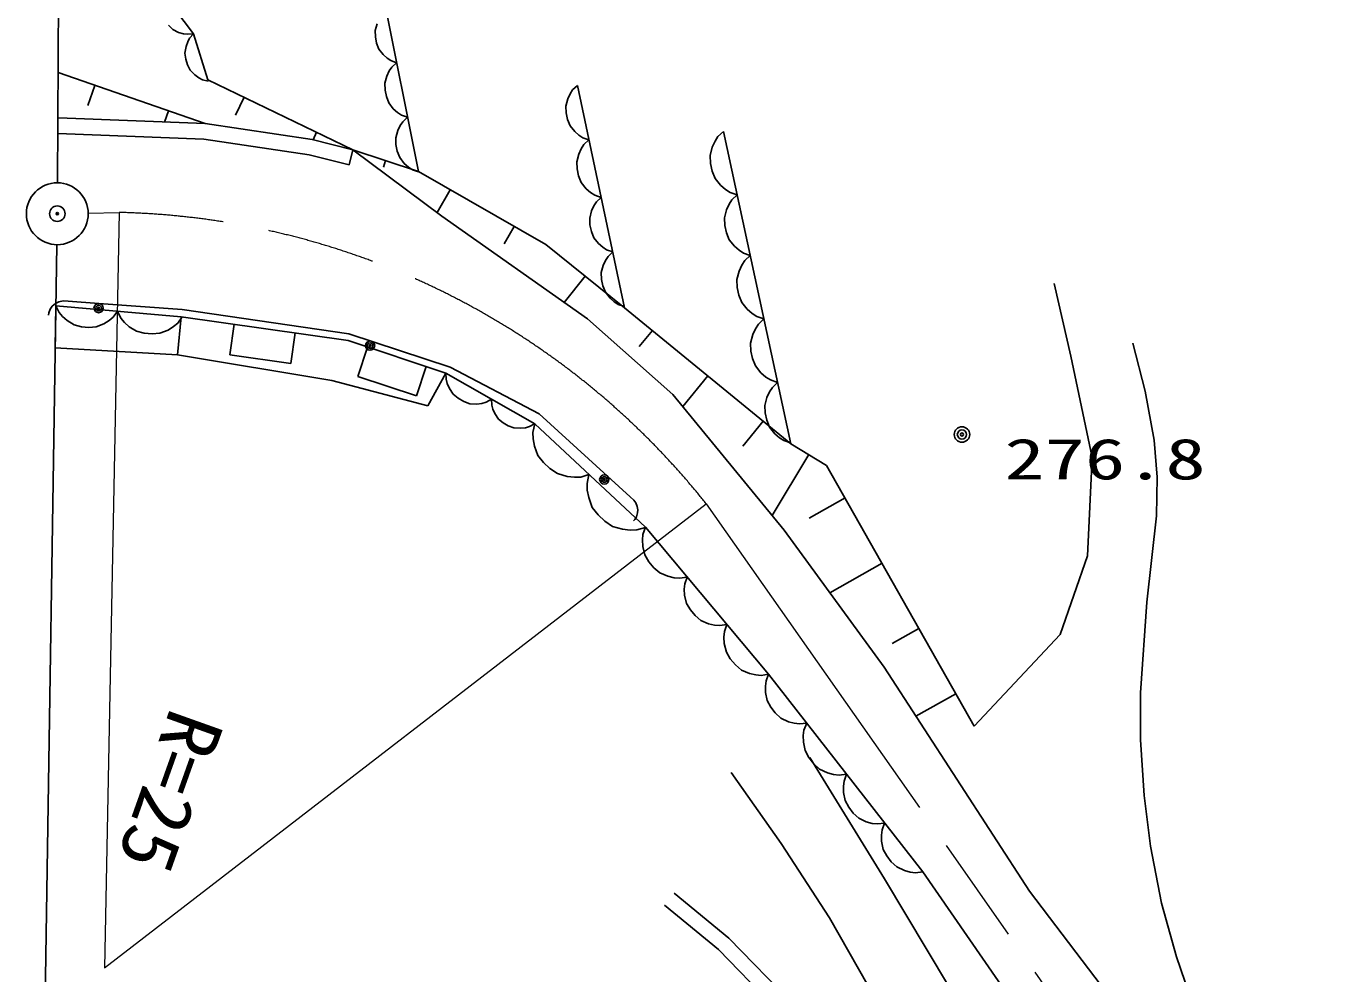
# Model space of a CAD drawing. Units: millimetres, scale not verified. Extents: x 40000 to 680000, y 20000 to 380000.
# Drawn here: x 403888 to 446515, y 288716 to 319326 of the extents above; entities that cross this region are included whole.
import ezdxf
from ezdxf.enums import TextEntityAlignment as Align

# ---------------------------------------------------------------- set-up
doc = ezdxf.new("R2010")
doc.units = ezdxf.units.MM
doc.header["$LTSCALE"] = 1000
doc.header["$PDMODE"] = 32
doc.header["$PDSIZE"] = 500
doc.linetypes.add('CHAIN', pattern=[18.5, 12, -1.5, 3.5, -1.5])
for name, color, linetype, lineweight in [('M-BGD', 7, 'Continuous', 25), ('M-BMK', 2, 'CHAIN', 13), ('M-BMK-OTRS', 5, 'Continuous', 25), ('M-BMK-SRVR', 3, 'Continuous', 25), ('M-STR-HTXT', 7, 'Continuous', 13)]:
    doc.layers.add(name, color=color, linetype=linetype, lineweight=lineweight)
doc.layers.add('M-OTRS', color=6, linetype='Continuous')
doc.styles.add('ＭＳ ゴシック', font='')
doc.styles.get('ＭＳ ゴシック').set_extended_font_data('MS Gothic')

msp = doc.modelspace()

# ---------------------------------------------------------------- linework, layer by layer
at = {"layer": 'M-BGD'}
for p, q in [((407299, 321724), (409291, 319083)), ((415174, 321585), (416564, 314636)), ((408479, 319362), (408620, 319228)), ((415227, 319413), (415167, 319193)), ((408620, 319228), (408812, 319133)), ((408812, 319133), (408966, 319089)), ((408966, 319089), (409100, 319070)), ((409100, 319070), (409286, 319089)), ((409167, 318944), (409104, 318824)), ((409291, 319083), (409167, 318944)), ((409291, 319083), (409754, 317601)), ((415167, 319193), (415174, 318986)), ((415174, 318986), (415214, 318786)), ((409050, 318673), (409016, 318461)), ((409016, 318461), (409042, 318268)), ((409104, 318824), (409050, 318673)), ((415214, 318786), (415287, 318593)), ((415287, 318593), (415427, 318413)), ((409042, 318268), (409100, 318085)), ((409100, 318085), (409188, 317911)), ((415427, 318413), (415554, 318300)), ((415554, 318300), (415674, 318220)), ((415705, 318012), (415620, 317885)), ((415674, 318220), (415860, 318153)), ((415860, 318153), (415705, 318012)), ((404913, 317833), (409669, 316184)), ((409188, 317911), (409336, 317757)), ((409336, 317757), (409466, 317663)), ((409466, 317663), (409587, 317600)), ((409587, 317600), (409768, 317556)), ((409754, 317601), (414448, 315340)), ((415543, 317722), (415479, 317489)), ((415620, 317885), (415543, 317722)), ((406102, 317420), (405877, 316771)), ((415479, 317489), (415486, 317270)), ((415486, 317270), (415528, 317059)), ((421552, 317273), (421469, 317144)), ((421706, 317416), (421552, 317273)), ((421706, 317416), (423234, 310235)), ((410928, 317036), (410647, 316454)), ((415528, 317059), (415606, 316854)), ((415606, 316854), (415754, 316663)), ((421393, 316981), (421333, 316747)), ((421333, 316747), (421342, 316529)), ((421469, 317144), (421393, 316981)), ((404922, 316369), (409669, 316184)), ((408480, 316596), (408355, 316235)), ((415754, 316663), (415889, 316543)), ((415889, 316543), (416016, 316458)), ((416016, 316458), (416213, 316388)), ((416213, 316388), (416058, 316247)), ((421342, 316529), (421387, 316317)), ((421387, 316317), (421468, 316114)), ((404902, 315869), (409623, 315685)), ((409669, 316184), (413133, 315669)), ((413275, 315905), (413158, 315663)), ((415896, 315957), (415832, 315724)), ((415973, 316120), (415896, 315957)), ((416058, 316247), (415973, 316120)), ((421468, 316114), (421618, 315925)), ((421618, 315925), (421754, 315806)), ((426431, 315933), (426252, 315766)), ((426431, 315933), (428608, 305834)), ((409623, 315685), (413036, 315178)), ((413133, 315669), (414448, 315340)), ((415832, 315724), (415839, 315505)), ((415839, 315505), (415881, 315293)), ((421754, 315806), (421882, 315723)), ((421918, 315504), (421831, 315369)), ((421882, 315723), (422081, 315655)), ((422081, 315655), (421918, 315504)), ((426156, 315616), (426068, 315425)), ((426252, 315766), (426156, 315616)), ((413036, 315178), (414327, 314855)), ((414327, 314855), (414448, 315340)), ((414448, 315340), (417325, 313194)), ((414448, 315340), (416564, 314636)), ((415881, 315293), (415959, 315089)), ((415959, 315089), (416107, 314898)), ((421751, 315196), (421687, 314950)), ((421831, 315369), (421751, 315196)), ((426068, 315425), (425998, 315152)), ((425998, 315152), (426010, 314897)), ((415506, 314988), (415436, 314778)), ((416107, 314898), (416242, 314778)), ((416242, 314778), (416369, 314693)), ((416369, 314693), (416566, 314623)), ((416564, 314636), (420687, 312274)), ((421687, 314950), (421697, 314719)), ((421697, 314719), (421745, 314496)), ((426010, 314897), (426063, 314651)), ((426063, 314651), (426157, 314413)), ((421745, 314496), (421829, 314281)), ((421829, 314281), (421988, 314081)), ((426157, 314413), (426333, 314194)), ((426333, 314194), (426492, 314056)), ((417594, 314046), (417172, 313309)), ((421988, 314081), (422131, 313956)), ((422131, 313956), (422267, 313869)), ((422267, 313869), (422476, 313797)), ((422476, 313797), (422323, 313654)), ((426492, 314056), (426642, 313959)), ((426642, 313959), (426873, 313880)), ((426873, 313880), (426703, 313721)), ((422164, 313362), (422103, 313128)), ((422239, 313526), (422164, 313362)), ((422323, 313654), (422239, 313526)), ((426528, 313397), (426461, 313137)), ((426611, 313578), (426528, 313397)), ((426703, 313721), (426611, 313578)), ((417325, 313194), (422029, 309874)), ((422103, 313128), (422113, 312910)), ((422113, 312910), (422158, 312698)), ((426461, 313137), (426472, 312894)), ((426472, 312894), (426523, 312659)), ((419656, 312864), (419334, 312302)), ((422158, 312698), (422238, 312495)), ((422238, 312495), (422389, 312306)), ((426523, 312659), (426613, 312433)), ((420687, 312274), (423234, 310235)), ((422389, 312306), (422524, 312188)), ((422524, 312188), (422652, 312104)), ((422652, 312104), (422851, 312036)), ((422851, 312036), (422697, 311893)), ((426613, 312433), (426781, 312224)), ((426781, 312224), (426932, 312093)), ((426932, 312093), (427074, 312000)), ((422614, 311765), (422539, 311602)), ((422697, 311893), (422614, 311765)), ((427020, 311608), (426932, 311417)), ((427116, 311758), (427020, 311608)), ((427074, 312000), (427295, 311925)), ((427295, 311925), (427116, 311758)), ((421961, 311254), (421279, 310403)), ((422539, 311602), (422478, 311368)), ((422478, 311368), (422488, 311149)), ((426932, 311417), (426862, 311145)), ((422488, 311149), (422533, 310938)), ((422533, 310938), (422613, 310734)), ((426862, 311145), (426874, 310889)), ((426874, 310889), (426927, 310643)), ((437662, 308673), (437124, 311021)), ((404725, 310283), (404832, 310375)), ((404832, 310375), (404936, 310428)), ((404936, 310428), (405079, 310457)), ((405079, 310457), (405239, 310446)), ((405239, 310446), (406236, 310373)), ((406236, 310373), (408927, 310178)), ((422613, 310734), (422764, 310545)), ((422764, 310545), (422899, 310427)), ((422899, 310427), (423027, 310344)), ((423027, 310344), (423226, 310276)), ((426927, 310643), (427021, 310405)), ((427021, 310405), (427197, 310186)), ((404604, 309991), (404610, 310070)), ((404610, 310070), (404658, 310187)), ((404658, 310187), (404725, 310283)), ((404821, 308942), (404842, 310291)), ((404842, 310291), (408896, 309939)), ((404842, 310291), (404944, 310081)), ((404944, 310081), (405053, 309951)), ((405053, 309951), (405202, 309818)), ((406568, 309820), (406698, 309929)), ((406698, 309929), (406834, 310118)), ((406834, 310118), (406942, 309897)), ((408896, 309939), (408779, 308708)), ((408779, 308708), (408896, 309939)), ((408783, 309738), (408927, 309936)), ((408896, 309939), (414289, 309177)), ((408927, 310178), (414310, 309395)), ((423234, 310235), (428608, 305834)), ((427197, 310186), (427356, 310048)), ((427356, 310048), (427506, 309951)), ((427506, 309951), (427738, 309873)), ((405202, 309818), (405431, 309677)), ((405431, 309677), (405667, 309617)), ((405667, 309617), (405906, 309596)), ((405906, 309596), (406148, 309615)), ((406148, 309615), (406398, 309714)), ((406398, 309714), (406568, 309820)), ((406942, 309897), (407056, 309761)), ((407056, 309761), (407213, 309621)), ((407213, 309621), (407453, 309474)), ((407453, 309474), (407700, 309410)), ((408206, 309408), (408468, 309512)), ((408468, 309512), (408646, 309623)), ((408646, 309623), (408783, 309738)), ((410602, 309698), (410462, 308707)), ((422029, 309874), (424797, 307429)), ((424130, 309502), (423707, 308985)), ((427462, 309555), (427374, 309365)), ((427559, 309705), (427462, 309555)), ((427738, 309873), (427559, 309705)), ((407700, 309410), (407952, 309388)), ((407952, 309388), (408206, 309408)), ((412443, 308428), (412583, 309418)), ((414289, 309177), (417455, 308121)), ((414310, 309395), (417588, 308318)), ((427374, 309365), (427304, 309092)), ((427304, 309092), (427316, 308836)), ((408779, 308708), (404821, 308942)), ((413762, 307887), (408779, 308708)), ((410462, 308707), (412443, 308428)), ((414923, 308965), (414607, 308016)), ((427316, 308836), (427370, 308590)), ((438346, 305396), (437662, 308673)), ((416505, 307384), (416821, 308333)), ((417588, 308318), (420475, 306801)), ((427370, 308590), (427464, 308353)), ((427464, 308353), (427640, 308133)), ((416869, 307066), (413762, 307887)), ((414607, 308016), (416505, 307384)), ((417455, 308121), (416869, 307066)), ((417455, 308121), (420328, 306480)), ((417455, 308121), (417459, 307923)), ((417459, 307923), (417497, 307784)), ((417497, 307784), (417565, 307628)), ((425921, 308035), (425111, 307046)), ((427640, 308133), (427799, 307995)), ((427799, 307995), (427948, 307899)), ((427948, 307899), (428180, 307820)), ((428180, 307820), (428010, 307660)), ((417565, 307628), (417691, 307438)), ((417691, 307438), (417851, 307307)), ((424797, 307429), (428394, 303048)), ((427918, 307518), (427834, 307336)), ((428010, 307660), (427918, 307518)), ((417851, 307307), (418029, 307206)), ((418029, 307206), (418223, 307134)), ((418223, 307134), (418450, 307122)), ((418450, 307122), (418619, 307143)), ((418619, 307143), (418758, 307181)), ((418758, 307181), (418931, 307278)), ((418931, 307278), (418935, 307091)), ((418935, 307091), (418971, 306960)), ((418971, 306960), (419034, 306813)), ((427834, 307336), (427768, 307076)), ((427768, 307076), (427779, 306833)), ((419034, 306813), (419153, 306635)), ((419153, 306635), (419304, 306512)), ((419304, 306512), (419471, 306417)), ((420475, 306801), (422677, 304795)), ((427713, 306568), (427051, 305760)), ((427779, 306833), (427830, 306598)), ((427830, 306598), (427919, 306372)), ((419471, 306417), (419653, 306349)), ((419653, 306349), (419868, 306337)), ((419868, 306337), (420026, 306357)), ((420026, 306357), (420157, 306393)), ((420157, 306393), (420320, 306484)), ((420328, 306480), (420269, 306206)), ((420269, 306206), (420276, 306003)), ((420328, 306480), (423904, 303138)), ((427919, 306372), (428087, 306163)), ((428087, 306163), (428238, 306032)), ((420276, 306003), (420318, 305766)), ((420318, 305766), (420430, 305464)), ((428238, 306032), (428381, 305940)), ((428381, 305940), (428602, 305865)), ((428608, 305834), (429766, 305140)), ((420430, 305464), (420608, 305233)), ((420608, 305233), (420818, 305036)), ((429187, 305487), (428007, 303520)), ((438200, 302217), (438346, 305396)), ((420818, 305036), (421061, 304875)), ((421061, 304875), (421370, 304783)), ((421812, 304764), (422081, 304841)), ((422081, 304841), (422020, 304556)), ((422677, 304795), (423417, 304121)), ((429766, 305140), (434538, 296708)), ((421370, 304783), (421609, 304757)), ((421609, 304757), (421812, 304764)), ((422020, 304556), (422027, 304344)), ((422027, 304344), (422071, 304098)), ((422071, 304098), (422188, 303784)), ((423417, 304121), (423535, 304014)), ((423535, 304014), (423595, 303931)), ((423595, 303931), (423644, 303806)), ((430363, 304086), (429205, 303431)), ((422188, 303784), (422373, 303542)), ((422373, 303542), (422592, 303337)), ((423653, 303609), (423616, 303479)), ((423644, 303806), (423662, 303708)), ((423662, 303708), (423653, 303609)), ((422592, 303337), (422845, 303169)), ((422845, 303169), (423167, 303074)), ((423564, 303392), (423523, 303348)), ((423616, 303479), (423564, 303392)), ((423628, 303054), (423908, 303134)), ((423904, 303138), (423824, 302907)), ((423904, 303138), (427890, 298390)), ((423167, 303074), (423415, 303047)), ((423415, 303047), (423628, 303054)), ((423824, 302907), (423808, 302729)), ((423808, 302729), (423820, 302520)), ((428394, 303048), (431622, 298620)), ((423820, 302520), (423885, 302246)), ((423885, 302246), (424015, 302026)), ((424015, 302026), (424177, 301833)), ((424177, 301833), (424371, 301667)), ((431556, 301978), (429870, 301024)), ((437319, 299673), (438200, 302217)), ((424371, 301667), (424630, 301555)), ((424630, 301555), (424835, 301507)), ((424835, 301507), (425012, 301491)), ((425012, 301491), (425254, 301530)), ((425254, 301530), (425178, 301309)), ((425178, 301309), (425163, 301140)), ((425163, 301140), (425174, 300941)), ((425174, 300941), (425236, 300680)), ((425236, 300680), (425360, 300470)), ((425360, 300470), (425514, 300286)), ((425514, 300286), (425699, 300128)), ((425699, 300128), (425946, 300022)), ((425946, 300022), (426140, 299976)), ((426140, 299976), (426309, 299961)), ((426309, 299961), (426540, 299998)), ((426460, 299767), (426445, 299589)), ((426540, 299998), (426460, 299767)), ((432748, 299870), (431883, 299380)), ((434538, 296708), (437319, 299673)), ((426445, 299589), (426456, 299379)), ((426456, 299379), (426522, 299105)), ((426522, 299105), (426651, 298885)), ((426651, 298885), (426813, 298692)), ((426813, 298692), (427008, 298526)), ((427008, 298526), (427266, 298414)), ((427266, 298414), (427471, 298367)), ((427648, 298351), (427890, 298390)), ((427890, 298390), (427806, 298172)), ((427890, 298390), (432873, 292000)), ((431622, 298620), (436327, 291379)), ((427471, 298367), (427648, 298351)), ((427806, 298172), (427785, 298004)), ((427785, 298004), (427789, 297804)), ((427789, 297804), (427842, 297541)), ((427842, 297541), (427958, 297327)), ((433941, 297762), (432653, 297033)), ((427958, 297327), (428106, 297138)), ((428106, 297138), (428285, 296973)), ((428285, 296973), (428527, 296857)), ((428527, 296857), (428720, 296805)), ((428720, 296805), (428888, 296784)), ((428888, 296784), (429120, 296813)), ((429120, 296813), (429032, 296584)), ((429032, 296584), (429010, 296407)), ((429010, 296407), (429014, 296197)), ((429014, 296197), (429070, 295921)), ((429070, 295921), (429191, 295697)), ((429191, 295697), (429346, 295498)), ((429346, 295498), (429534, 295325)), ((429534, 295325), (429789, 295204)), ((429789, 295204), (429991, 295149)), ((429991, 295149), (430168, 295127)), ((430168, 295127), (430411, 295157)), ((430411, 295157), (430327, 294939)), ((430327, 294939), (430307, 294771)), ((430307, 294771), (430310, 294571)), ((430310, 294571), (430363, 294308)), ((430363, 294308), (430479, 294094)), ((430479, 294094), (430627, 293904)), ((430627, 293904), (430806, 293740)), ((430806, 293740), (431048, 293624)), ((431048, 293624), (431241, 293572)), ((431241, 293572), (431410, 293551)), ((431410, 293551), (431641, 293579)), ((431557, 293362), (431536, 293193)), ((431641, 293579), (431557, 293362)), ((431536, 293193), (431540, 292993)), ((431540, 292993), (431593, 292730)), ((431593, 292730), (431709, 292517)), ((431709, 292517), (431857, 292327)), ((431857, 292327), (432036, 292163)), ((432036, 292163), (432278, 292047)), ((432278, 292047), (432471, 291995)), ((432471, 291995), (432640, 291974)), ((432640, 291974), (432871, 292002)), ((432873, 292000), (437504, 285317)), ((424838, 291312), (426603, 289862)), ((436327, 291379), (441031, 285199)), ((424521, 290926), (426265, 289493)), ((426265, 289493), (428881, 286815)), ((426603, 289862), (429259, 287144))]:
    msp.add_line(p, q, dxfattribs=at)
for points in [[(439667, 309091), (440068, 307541), (440358, 305956), (440451, 304758), (440431, 303507), (440124, 300724), (439911, 297785), (439917, 296272), (440037, 294476), (440241, 292839), (440593, 290995), (441073, 289259), (441616, 287684), (442727, 284939), (443948, 282195), (444969, 280545), (445819, 278950), (446189, 277889), (446514, 276529), (446515, 276075)], [(439471, 271287), (439469, 272291), (439356, 273148), (438409, 276454), (437375, 279693), (436602, 282265), (435714, 284756), (433704, 288326), (431632, 291780), (429223, 295704)], [(426683, 295213), (428294, 292923), (429854, 290522), (431422, 287774), (432826, 285112), (433682, 283452), (434527, 281549), (434743, 280776), (434799, 280177), (434793, 279842)]]:
    msp.add_lwpolyline(points, dxfattribs=at)
for centre, radius in [((406225, 310224), 150), ((406225, 310224), 90), ((406225, 310224), 30), ((415001, 309010), 150), ((415001, 309010), 90), ((415001, 309010), 30), ((434141, 306138), 250), ((434141, 306138), 150), ((434141, 306138), 50), ((422576, 304684), 150), ((422576, 304684), 90), ((422576, 304684), 30)]:
    msp.add_circle(centre, radius, dxfattribs=at)
at = {"layer": 'M-BMK'}
for p, q in [((405888, 313292), (406894, 313312)), ((425870, 303901), (441115, 282187))]:
    msp.add_line(p, q, dxfattribs=at)
msp.add_arc((406320, 288319), 25000, 38.5568, 88.6864, dxfattribs=at)
at = {"layer": 'M-BMK-OTRS'}
for p, q in [((404894, 314272), (405022, 337506)), ((404873, 312272), (404495, 287901))]:
    msp.add_line(p, q, dxfattribs=at)
at = {"layer": 'M-BMK-SRVR'}
for radius in [1000, 40]:
    msp.add_circle((404888, 313272), radius, dxfattribs=at)
at = {"layer": 'M-OTRS'}
msp.add_point((404888, 313272), dxfattribs=at)
at = {"layer": 'M-STR-HTXT'}
for p, q in [((406894, 313312), (406415, 288906)), ((406415, 288906), (425870, 303901))]:
    msp.add_line(p, q, dxfattribs=at)

# ---------------------------------------------------------------- texts
at = {"layer": 'M-BGD', "style": 'ＭＳ ゴシック', "width": 1.45}
msp.add_text('276.8', height=1320, dxfattribs=at).set_placement((435513, 304291), align=Align.BOTTOM_LEFT)
at = {"layer": 'M-STR-HTXT', "style": 'ＭＳ ゴシック', "width": 1.05}
msp.add_text('R=25', height=1833, rotation=250.4, dxfattribs=at).set_placement((408048, 297556), align=Align.BOTTOM_LEFT)

doc.saveas('drawing.dxf')
